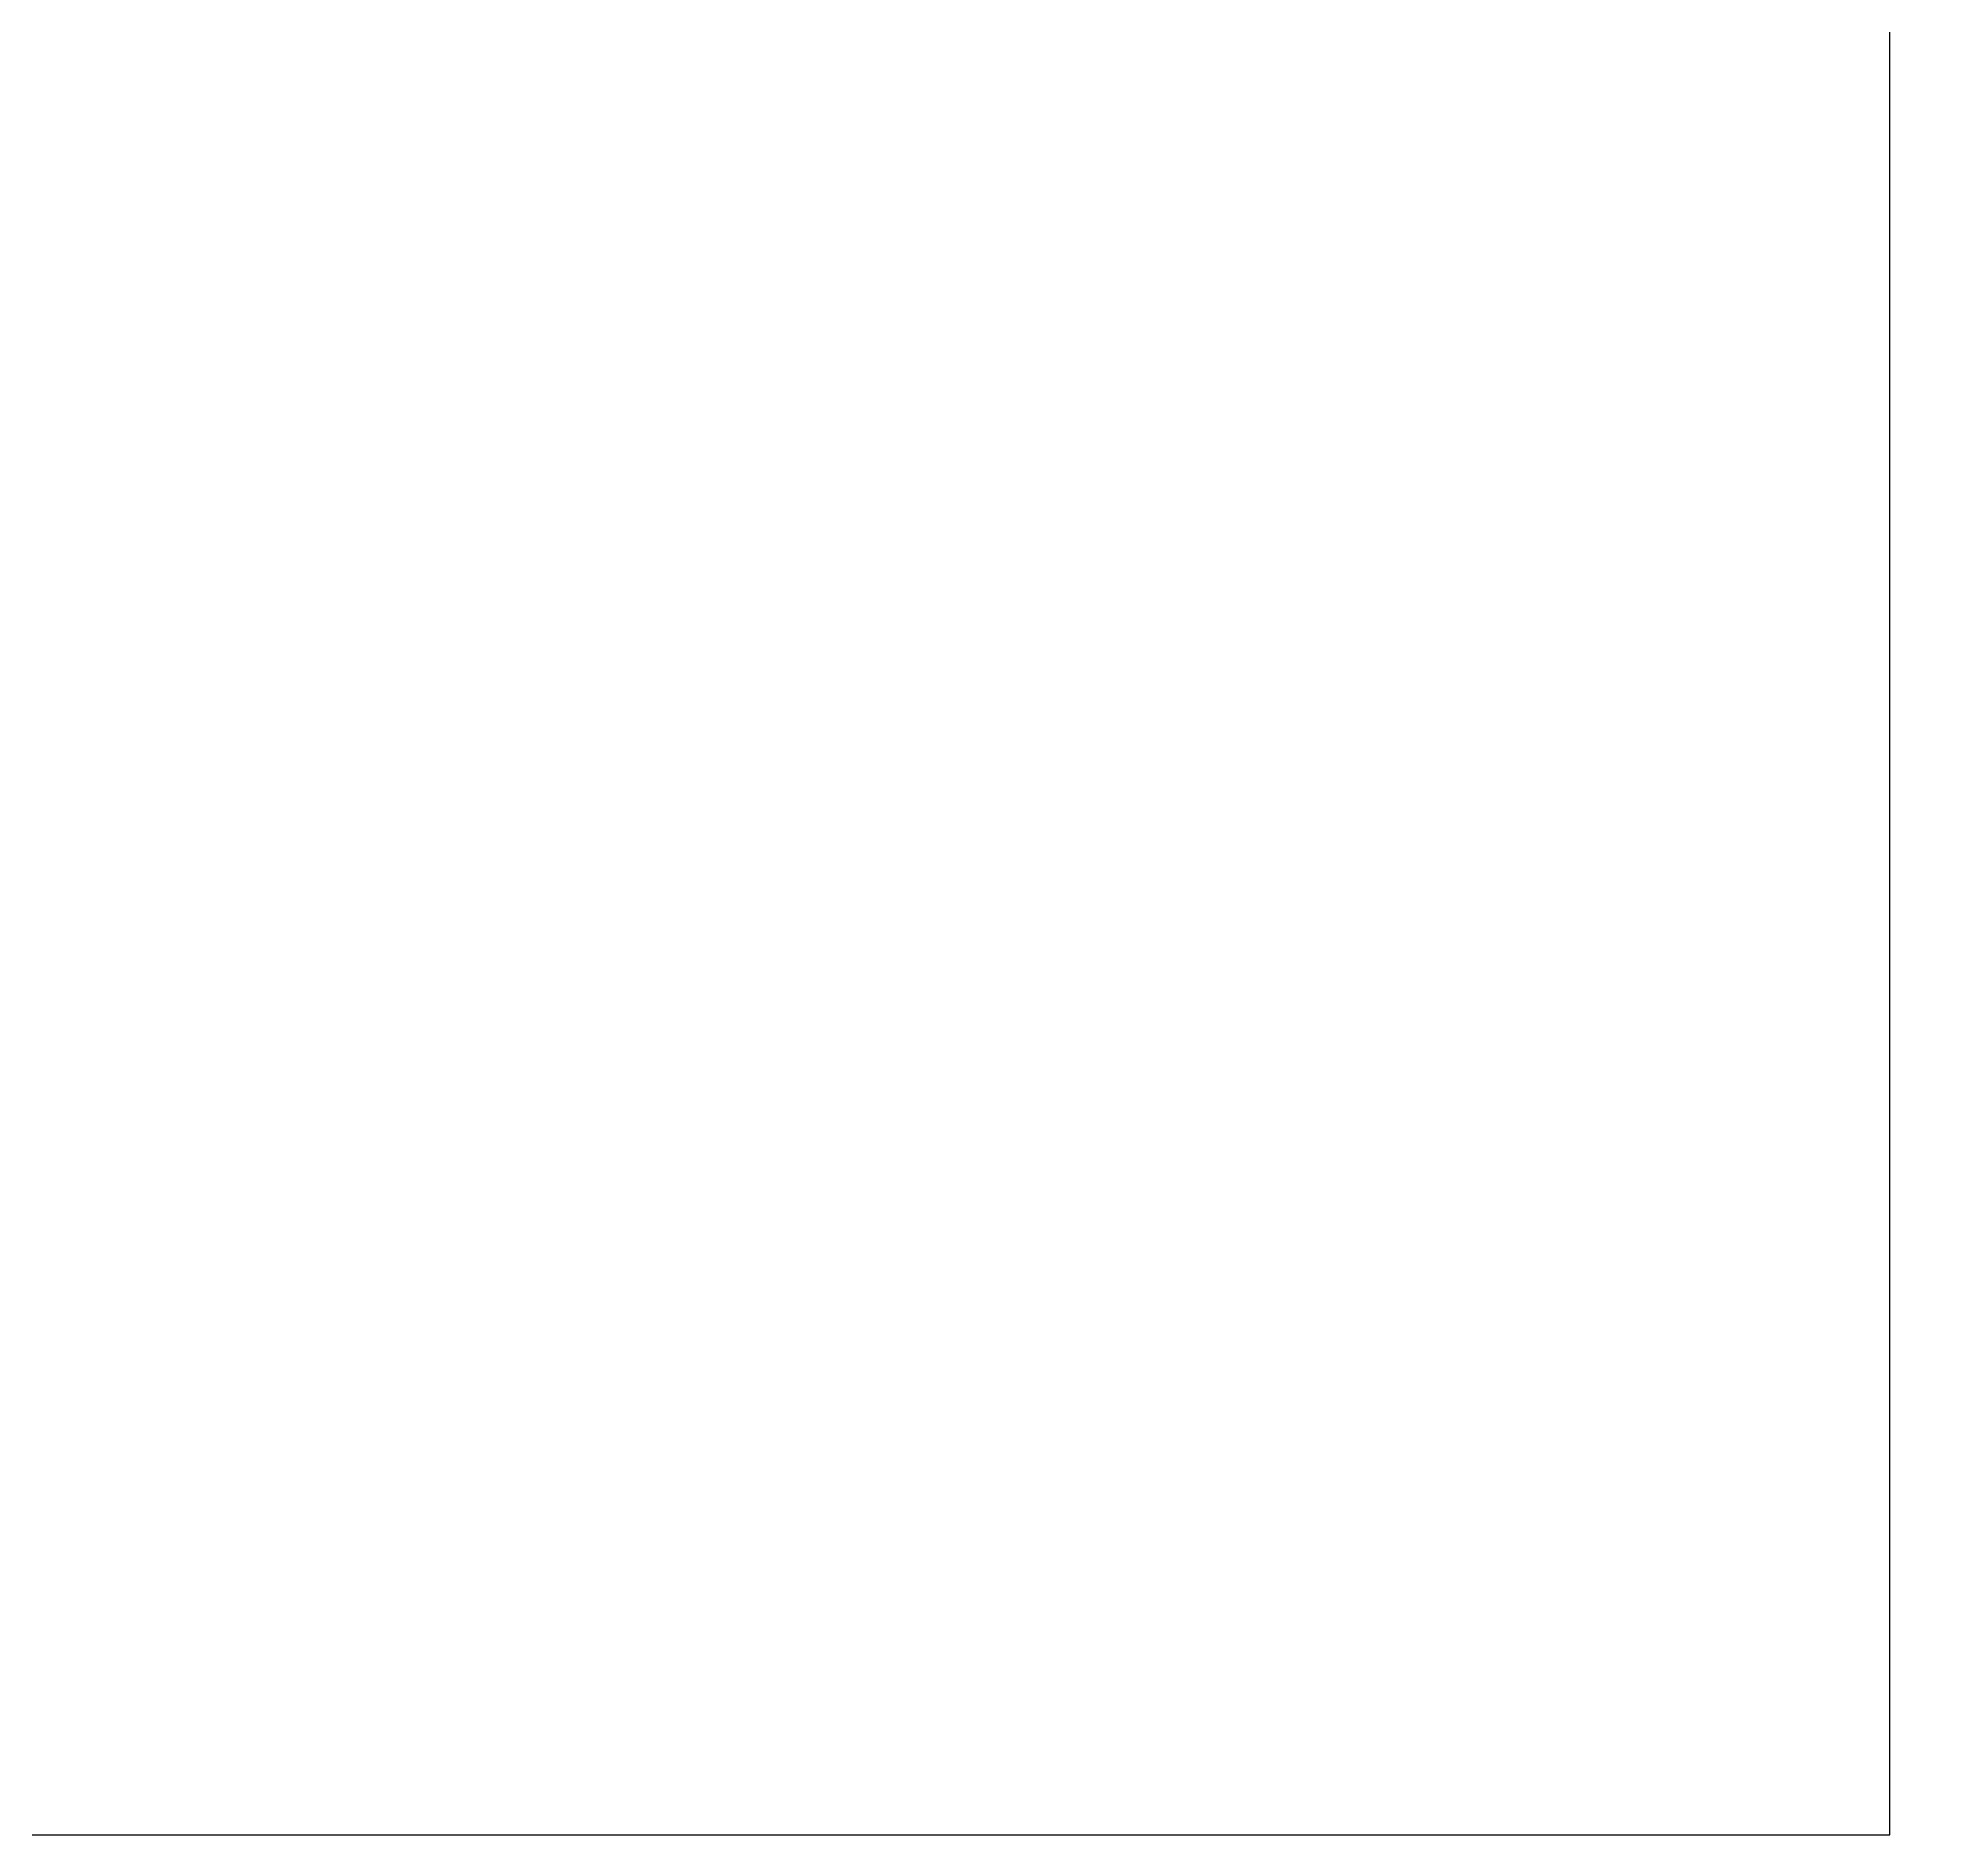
# Model space of a CAD drawing. Header units: inches. Extents: x -120 to 140, y 38 to 192.
# Drawn here: x 29.3 to 81.4, y 37.8 to 86.8 of the extents above; entities that cross this region are included whole.
import ezdxf

# ---------------------------------------------------------------- set-up
doc = ezdxf.new("R2010")
doc.units = ezdxf.units.IN
doc.header["$LTSCALE"] = 2
doc.header["$MEASUREMENT"] = 0
doc.linetypes.add('HIDDEN2', pattern=[0.1875, 0.125, -0.0625])
doc.layers.add('dimensions', color=30, linetype='Continuous')
doc.layers.add('objects', color=7, linetype='Continuous', lineweight=30)
doc.styles.get("Standard").update_dxf_attribs({"font": 'ARIALN.TTF'})
doc.dimstyles.get("Standard").update_dxf_attribs({"dimtxt": 0.1, "dimasz": 0.12, "dimexe": 0.05, "dimexo": 0.1, "dimgap": 0.095, "dimtad": 1, "dimzin": 0, "dimdsep": 46, "dimtxsty": 'Standard', "dimcen": 0, "dimadec": 0, "dimazin": 0, "dimtfac": 1, "dimtofl": 0, "dimtmove": 0, "dimatfit": 3, "dimfxl": 1, "dimtolj": 1, "dimtzin": 0, "dimarcsym": 0})

# ---------------------------------------------------------------- blocks, each defined once
blk = doc.blocks.new('*D4')
at = {"layer": 'Defpoints', "color": 0, "transparency": 16777216}
for p in [(79.763, 87.781), (135.682, 87.781), (79.763, 37.781)]:
    blk.add_point(p, dxfattribs=at)
at = {"layer": 'dimensions', "color": 0, "lineweight": -2, "transparency": 16777216}
for p, q in [((89.363, 87.781), (140.482, 87.781)), ((135.682, 49.301), (135.682, 76.261)), ((89.363, 37.781), (140.482, 37.781))]:
    blk.add_line(p, q, dxfattribs=at)
at = {"layer": 'dimensions', "color": 0, "transparency": 16777216}
for points in [[(133.762, 76.261), (137.602, 76.261), (135.682, 87.781)], [(133.762, 49.301), (137.602, 49.301), (135.682, 37.781)]]:
    blk.add_solid(points, dxfattribs=at)
at = {"layer": 'dimensions', "color": 0, "transparency": 16777216, "insert": (121.661, 62.781), "char_height": 9.6, "attachment_point": 5, "rotation": 90}
blk.add_mtext('\\A1;50.00', dxfattribs=at)

msp = doc.modelspace()

# ---------------------------------------------------------------- linework, layer by layer
at = {"layer": 'objects'}
msp.add_lwpolyline([(-120.237, 137.781), (-120.237, 37.781), (79.763, 37.781), (79.763, 87.781), (-20.237, 87.781), (-20.237, 137.781), (-120.237, 137.781)], dxfattribs=at)
at = {"layer": 'objects', "color": 85, "linetype": 'HIDDEN2', "lineweight": 25, "true_color": 0x58ba48}
msp.add_lwpolyline([(-120.237, 137.781), (-120.237, 37.781), (79.763, 37.781)], dxfattribs=at)

# ---------------------------------------------------------------- dimensions: what is measured, and where the dimension line sits
at = {"layer": 'dimensions'}
dim = msp.add_linear_dim(base=(135.682, 87.781), p1=(79.763, 37.781), p2=(79.763, 87.781), angle=90, dimstyle='Standard', dxfattribs=at)
dim.commit()
dim.dimension.update_dxf_attribs({"geometry": '*D4', "text_midpoint": (121.661, 62.781)})

doc.saveas('drawing.dxf')
